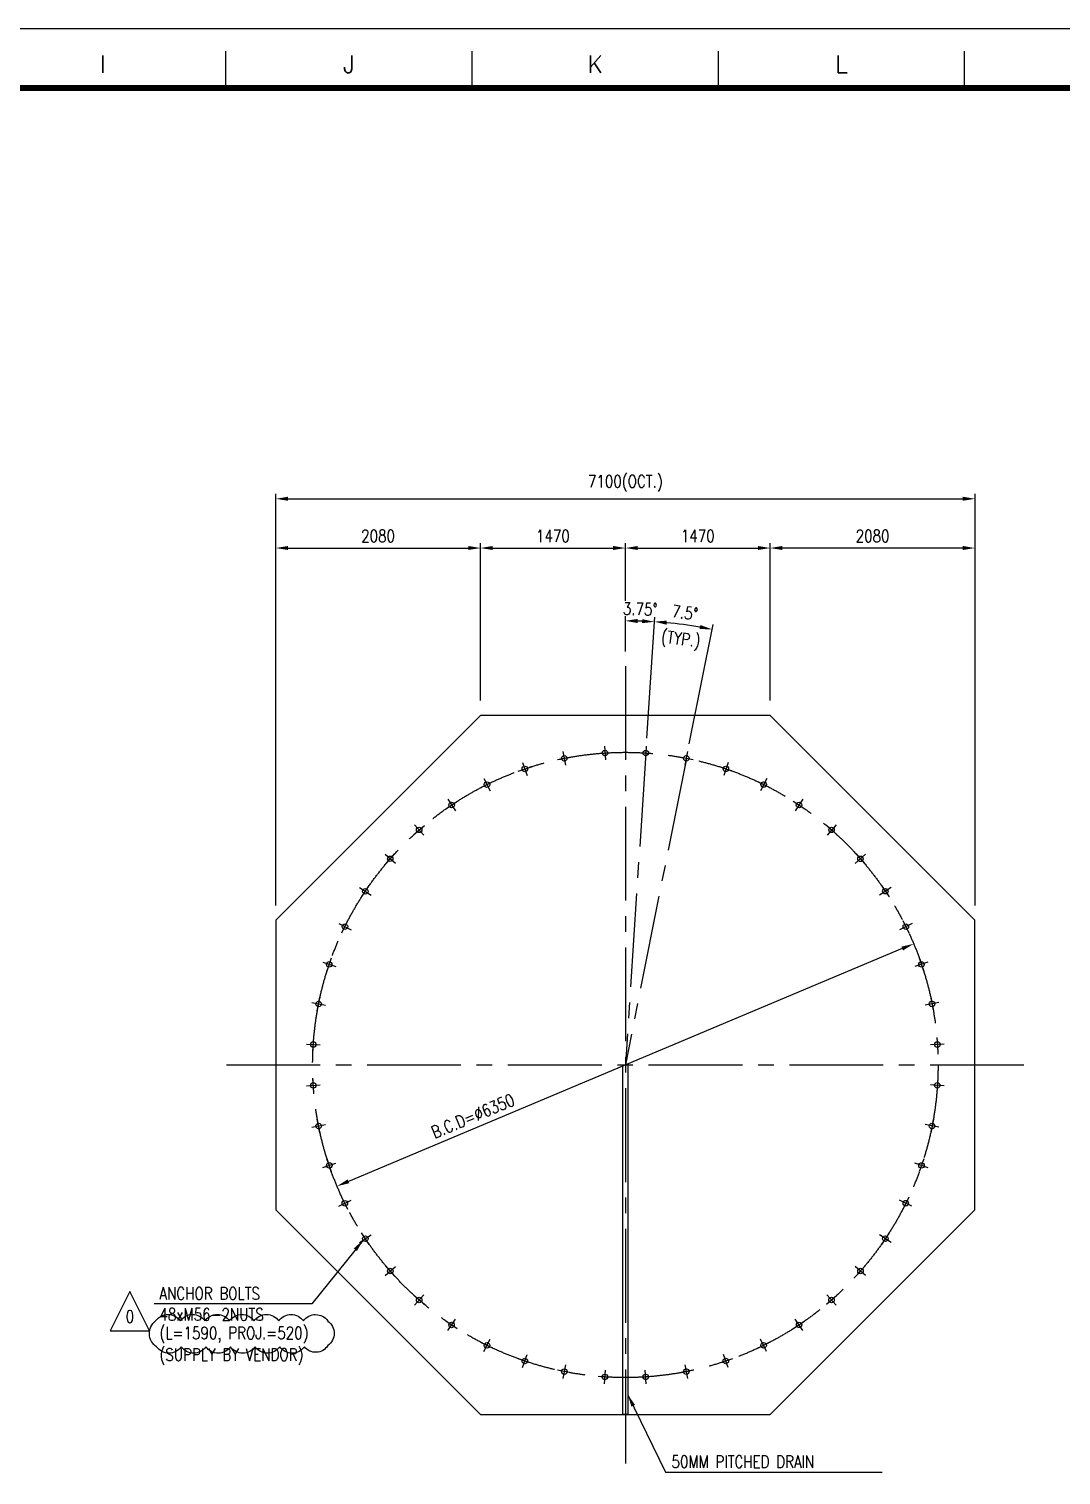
# Model space of a CAD drawing. Extents: x 56360 to 98410, y 15090 to 44790.
# Drawn here: x 77385 to 87865, y 30103 to 44790 of the extents above; entities that cross this region are included whole.
import ezdxf
from ezdxf.enums import TextEntityAlignment as Align
from ezdxf.lldxf.tags import DXFTag

# ---------------------------------------------------------------- set-up
doc = ezdxf.new("R2010")
doc.units = 0
doc.header["$LTSCALE"] = 50
doc.linetypes.add('CENTER2', pattern=[28.575, 19.05, -3.175, 3.175, -3.175])
doc.layers.get('Defpoints').update_dxf_attribs({"color": 4})
for name, color, linetype in [('BORDER', 7, 'Continuous'), ('Center', 1, 'CENTER2'), ('CLOUD', 3, 'Continuous'), ('Concrete', 2, 'Continuous'), ('Dim', 1, 'Continuous'), ('Symbol', 1, 'Continuous'), ('Text', 2, 'Continuous')]:
    doc.layers.add(name, color=color, linetype=linetype)
doc.styles.add('ROMANS', font='romans.shx', dxfattribs={"width": 0.8, "bigfont": 'ghs.shx'})
doc.styles.add('SIMPLEX', font='SIMPLEX8.SHX')
tags = doc.linetypes.add('CENT-2', pattern=[1.45, 1, -0.15, 0.15, -0.15]).pattern_tags.tags
tags[10:11] = [DXFTag(74, 4), DXFTag(75, 0), DXFTag(340, '0'), DXFTag(46, 1.0), DXFTag(50, 0.0), DXFTag(44, 0.0), DXFTag(45, 0.0)]
tags[8:9] = [DXFTag(74, 4), DXFTag(75, 0), DXFTag(340, '0'), DXFTag(46, 1.0), DXFTag(50, 0.0), DXFTag(44, 0.0), DXFTag(45, 0.0)]
tags[6:7] = [DXFTag(74, 4), DXFTag(75, 0), DXFTag(340, '0'), DXFTag(46, 1.0), DXFTag(50, 0.0), DXFTag(44, 0.0), DXFTag(45, 0.0)]
tags[4:5] = [DXFTag(74, 4), DXFTag(75, 0), DXFTag(340, '0'), DXFTag(46, 1.0), DXFTag(50, 0.0), DXFTag(44, 0.0), DXFTag(45, 0.0)]
doc.dimstyles.new('DIM_50', dxfattribs={"dimscale": 50, "dimtxt": 2.5, "dimasz": 2.5, "dimexe": 1, "dimexo": 3, "dimgap": 1.2, "dimtad": 1, "dimdec": 0, "dimdsep": 46, "dimtxsty": 'ROMANS', "dimcen": 0.09, "dimclrd": 1, "dimclre": 1, "dimclrt": 2, "dimadec": 0, "dimazin": 0, "dimtfac": 1, "dimtdec": 0, "dimtix": 1, "dimtmove": 2, "dimatfit": 3, "dimfxl": 1, "dimtolj": 1, "dimtzin": 0, "dimarcsym": 0})

# ---------------------------------------------------------------- blocks, each defined once
blk = doc.blocks.new('Border_230703')
at = {"layer": 'BORDER'}
for p, q in [((9210, 11640), (9210, 11790)), ((10210, 11640), (10210, 11790)), ((11210, 11640), (11210, 11790)), ((12210, 11640), (12210, 11790))]:
    blk.add_line(p, q, dxfattribs=at)
blk.add_lwpolyline([(0, 0), (16820, 0), (16820, 11880), (0, 11880)], close=True, dxfattribs=at)
at = {"layer": 'BORDER', "color": 30, "const_width": 25}
blk.add_lwpolyline([(16610, 240), (210, 240), (210, 11640), (16610, 11640)], close=True, dxfattribs=at)
at = {"layer": 'BORDER', "style": 'SIMPLEX'}
for s, p in [('I', (8710, 11736.6)), ('J', (9710, 11736.6)), ('K', (10710, 11736.6)), ('L', (11710, 11736.6))]:
    blk.add_text(s, height=70, dxfattribs=at).set_placement(p, align=Align.MIDDLE)
blk = doc.blocks.new('*D26')
at = {"layer": 'Defpoints', "color": 0, "transparency": 16777216}
for p in [(86991, 40018), (79891, 35739), (86991, 35739)]:
    blk.add_point(p, dxfattribs=at)
at = {"layer": 'Dim', "color": 1, "lineweight": -2, "transparency": 16777216}
for p, q in [((79891, 35889), (79891, 40068)), ((80016, 40018), (86866, 40018)), ((86991, 35889), (86991, 40068))]:
    blk.add_line(p, q, dxfattribs=at)
at = {"layer": 'Dim', "color": 1, "transparency": 16777216}
for points in [[(80016, 40039), (80016, 39998), (79891, 40018)], [(86866, 40039), (86866, 39998), (86991, 40018)]]:
    blk.add_solid(points, dxfattribs=at)
at = {"layer": 'Dim', "color": 2, "transparency": 16777216, "insert": (83441, 40174), "char_height": 125, "attachment_point": 5, "style": 'ROMANS'}
blk.add_mtext('\\A1;7100(OCT.)', dxfattribs=at)
blk = doc.blocks.new('*D27')
at = {"layer": 'Defpoints', "color": 0, "transparency": 16777216}
for p in [(81970, 39518), (81970, 37818), (79891, 35739)]:
    blk.add_point(p, dxfattribs=at)
at = {"layer": 'Dim', "color": 1, "lineweight": -2, "transparency": 16777216}
for p, q in [((79891, 35889), (79891, 39568)), ((80016, 39518), (81845, 39518)), ((81970, 37968), (81970, 39568))]:
    blk.add_line(p, q, dxfattribs=at)
at = {"layer": 'Dim', "color": 1, "transparency": 16777216}
for points in [[(80016, 39539), (80016, 39498), (79891, 39518)], [(81845, 39539), (81845, 39498), (81970, 39518)]]:
    blk.add_solid(points, dxfattribs=at)
at = {"layer": 'Dim', "color": 2, "transparency": 16777216, "insert": (80930, 39641), "char_height": 125, "attachment_point": 5, "style": 'ROMANS'}
blk.add_mtext('\\A1;2080', dxfattribs=at)
blk = doc.blocks.new('*D28')
at = {"layer": 'Defpoints', "color": 0, "transparency": 16777216}
for p in [(84911, 39518), (84911, 37818), (86991, 35739)]:
    blk.add_point(p, dxfattribs=at)
at = {"layer": 'Dim', "color": 1, "lineweight": -2, "transparency": 16777216}
for p, q in [((84911, 37968), (84911, 39568)), ((86866, 39518), (85036, 39518)), ((86991, 35889), (86991, 39568))]:
    blk.add_line(p, q, dxfattribs=at)
at = {"layer": 'Dim', "color": 1, "transparency": 16777216}
for points in [[(85036, 39539), (85036, 39498), (84911, 39518)], [(86866, 39539), (86866, 39498), (86991, 39518)]]:
    blk.add_solid(points, dxfattribs=at)
at = {"layer": 'Dim', "color": 2, "transparency": 16777216, "insert": (85951, 39641), "char_height": 125, "attachment_point": 5, "style": 'ROMANS'}
blk.add_mtext('\\A1;2080', dxfattribs=at)
blk = doc.blocks.new('*D29')
at = {"layer": 'Defpoints', "color": 0, "transparency": 16777216}
for p in [(83441, 39518), (83441, 38318), (81970, 37818)]:
    blk.add_point(p, dxfattribs=at)
at = {"layer": 'Dim', "color": 1, "lineweight": -2, "transparency": 16777216}
for p, q in [((81970, 37968), (81970, 39568)), ((82095, 39518), (83316, 39518)), ((83441, 38468), (83441, 39568))]:
    blk.add_line(p, q, dxfattribs=at)
at = {"layer": 'Dim', "color": 1, "transparency": 16777216}
for points in [[(82095, 39539), (82095, 39498), (81970, 39518)], [(83316, 39539), (83316, 39498), (83441, 39518)]]:
    blk.add_solid(points, dxfattribs=at)
at = {"layer": 'Dim', "color": 2, "transparency": 16777216, "insert": (82705, 39641), "char_height": 125, "attachment_point": 5, "style": 'ROMANS'}
blk.add_mtext('\\A1;1470', dxfattribs=at)
blk = doc.blocks.new('*D30')
at = {"layer": 'Defpoints', "color": 0, "transparency": 16777216}
for p in [(84911, 39518), (83441, 38318), (84911, 37818)]:
    blk.add_point(p, dxfattribs=at)
at = {"layer": 'Dim', "color": 1, "lineweight": -2, "transparency": 16777216}
for p, q in [((83441, 38468), (83441, 39568)), ((83566, 39518), (84786, 39518)), ((84911, 37968), (84911, 39568))]:
    blk.add_line(p, q, dxfattribs=at)
at = {"layer": 'Dim', "color": 1, "transparency": 16777216}
for points in [[(83566, 39539), (83566, 39498), (83441, 39518)], [(84786, 39539), (84786, 39498), (84911, 39518)]]:
    blk.add_solid(points, dxfattribs=at)
at = {"layer": 'Dim', "color": 2, "transparency": 16777216, "insert": (84176, 39641), "char_height": 125, "attachment_point": 5, "style": 'ROMANS'}
blk.add_mtext('\\A1;1470', dxfattribs=at)
blk = doc.blocks.new('*D43')
at = {"color": 1, "lineweight": -2, "transparency": 16777216}
blk.add_line((86252, 35450), (80629, 33086), dxfattribs=at)
at = {"color": 1, "transparency": 16777216}
for points in [[(86244, 35469), (86260, 35431), (86368, 35499)], [(80621, 33106), (80637, 33067), (80514, 33038)]]:
    blk.add_solid(points, dxfattribs=at)
at = {"layer": 'Defpoints', "color": 0, "transparency": 16777216}
for p in [(86368, 35499), (80514, 33038)]:
    blk.add_point(p, dxfattribs=at)
at = {"color": 2, "transparency": 16777216, "insert": (81893, 33750), "char_height": 125, "attachment_point": 5, "rotation": 22.8, "style": 'ROMANS'}
blk.add_mtext('\\A1;B.C.D=∅6350', dxfattribs=at)
blk = doc.blocks.new('*D44')
at = {"layer": 'Defpoints', "color": 0, "transparency": 16777216}
for p in [(84127, 38727), (83648, 37437), (84060, 37382), (83441, 34268), (83441, 34268)]:
    blk.add_point(p, dxfattribs=at)
at = {"layer": 'Dim', "color": 1, "lineweight": -2, "transparency": 16777216}
for p, q in [((83658, 37586), (83739, 38820)), ((84089, 37529), (84331, 38742))]:
    blk.add_line(p, q, dxfattribs=at)
blk.add_arc((83441, 34268), 4511, 80.3376, 84.6624, dxfattribs=at)
at = {"layer": 'Dim', "color": 1, "transparency": 16777216}
for points in [[(83859, 38739), (83862, 38781), (83736, 38770)], [(84202, 38736), (84194, 38695), (84321, 38693)]]:
    blk.add_solid(points, dxfattribs=at)
at = {"layer": 'Dim', "color": 2, "transparency": 16777216, "insert": (84046, 38862), "char_height": 125, "attachment_point": 5, "rotation": 352.5, "style": 'ROMANS'}
blk.add_mtext('\\A1;7.5°', dxfattribs=at)
blk = doc.blocks.new('Bolt_M56_P')
at = {"layer": 'Symbol', "linetype": 'CENT-2'}
for p, q in [((70, 0), (-70, 0)), ((0, -70), (0, 70))]:
    blk.add_line(p, q, dxfattribs=at)
at = {"layer": 'Symbol', "color": 2}
blk.add_circle((0, 0), 28, dxfattribs=at)
blk = doc.blocks.new('*U14')
at = {"rotation": 179.9999999915505}
blk.add_blockref('Bolt_M56_P', (0, 0), dxfattribs=at)
blk = doc.blocks.new('*U15')
at = {"color": 0, "linetype": 'ByBlock', "lineweight": -2}
for p, rotation in [((10986, 20349), 7.500000000000014), ((11814, 20349), 352.5000000000001), ((10578, 20268), 15), ((12222, 20268), 345.0000000000001), ((10185, 20134), 22.5), ((12615, 20134), 337.4999999999999), ((9812, 19950), 29.99999999999998), ((12987, 19950), 329.9999999999999), ((9467, 19720), 37.49999999999999), ((13333, 19720), 322.4999999999999), ((9155, 19446), 45.00000000000001), ((13645, 19446), 314.9999999999999), ((8881, 19134), 52.49999999999999), ((13919, 19134), 307.4999999999999), ((8650, 18788), 59.99999999999999), ((14150, 18788), 299.9999999999999), ((8467, 18416), 67.5), ((14333, 18416), 292.4999999999999), ((8333, 18023), 74.99999999999999), ((14467, 18023), 285), ((8252, 17615), 82.49999999999999), ((14548, 17615), 277.5), ((8225, 17201), 90), ((14575, 17201), 270), ((8252, 16786), 97.5), ((14548, 16786), 262.4999999999999), ((8333, 16379), 105), ((14467, 16379), 255), ((8467, 15986), 112.5), ((14333, 15986), 247.5), ((8650, 15613), 120), ((14150, 15613), 240), ((8881, 15268), 127.5), ((13919, 15268), 232.5), ((9155, 14956), 135), ((13645, 14956), 225), ((9467, 14682), 142.5), ((13333, 14682), 217.5), ((9812, 14451), 150), ((12987, 14451), 210), ((10185, 14267), 157.5), ((12615, 14267), 202.4999999999999), ((10578, 14134), 165), ((10986, 14053), 172.5000000000001), ((11814, 14053), 187.5), ((12222, 14134), 194.9999999999999), ((11400, 14026), 180)]:
    blk.add_blockref('*U14', p, dxfattribs=dict(at, rotation=rotation))
blk.add_blockref('*U14', (11400, 20376), dxfattribs=at)
blk = doc.blocks.new('*D45')
at = {"layer": 'Defpoints', "color": 0, "transparency": 16777216}
for p in [(83441, 38318), (83648, 37437), (83441, 34268), (83441, 30218)]:
    blk.add_point(p, dxfattribs=at)
at = {"layer": 'Dim', "color": 1, "lineweight": -2, "transparency": 16777216}
for p, q in [((83441, 38468), (83441, 38829)), ((83658, 37586), (83739, 38819))]:
    blk.add_line(p, q, dxfattribs=at)
blk.add_arc((83441, 34268), 4510, 87.838, 88.412, dxfattribs=at)
at = {"layer": 'Dim', "color": 1, "transparency": 16777216}
for points in [[(83565, 38756), (83566, 38798), (83441, 38779)], [(83612, 38796), (83610, 38755), (83736, 38769)]]:
    blk.add_solid(points, dxfattribs=at)
at = {"layer": 'Dim', "color": 2, "transparency": 16777216, "insert": (83592, 38899), "char_height": 125, "attachment_point": 5, "rotation": 358.125, "style": 'ROMANS', "bg_fill": 3, "box_fill_scale": 1.1, "bg_fill_color": 256, "bg_fill_true_color": 13158600, "bg_fill_transparency": 0}
blk.add_mtext('\\A1;3.75°', dxfattribs=at)
at = {"layer": 'Defpoints', "color": 0, "transparency": 16777216}
blk.add_point((83637, 38774), dxfattribs=at)
blk = doc.blocks.new('A$C35D76042')
at = {"layer": 'CLOUD'}
blk.add_lwpolyline([(0, 0), (-200, -400), (200, -400), (0, 0)], dxfattribs=at)
at = {"layer": 'CLOUD', "style": 'ROMANS', "width": 0.8}
blk.add_text('0', height=125, dxfattribs=at).set_placement((0, -316), align=Align.CENTER)

msp = doc.modelspace()

# ---------------------------------------------------------------- linework, layer by layer
at = {"layer": 'Center'}
for points in [[(83440.7, 38318.4), (83440.7, 30218.4)], [(83648.4, 37436.6), (83440.7, 34268.4)], [(84060.1, 37382.3), (83440.7, 34268.4)], [(79390.7, 34268.4), (87490.7, 34268.4)]]:
    msp.add_lwpolyline(points, dxfattribs=at)
msp.add_circle((83440.7, 34268.4), 3175, dxfattribs=at)
at = {"layer": 'CLOUD'}
msp.add_lwpolyline([(78671.6, 31669.8, -0.5205671), (78921.6, 31669.8, -0.5205671), (79171.6, 31669.8, -0.5205671), (79421.6, 31669.8, -0.5205671), (79671.6, 31669.8, -0.5205671), (79921.6, 31669.8, -0.5205671), (80171.6, 31669.8, -0.5205671), (80419.7, 31667.9, -0.5205671), (80419.7, 31417.9, -0.5205671), (80181.7, 31405.9, -0.5205671), (79931.7, 31405.9, -0.5205671), (79681.7, 31405.9, -0.5205671), (79431.7, 31405.9, -0.5205671), (79181.7, 31405.9, -0.5205671), (78931.7, 31405.9, -0.5205671), (78681.7, 31405.9, -0.5205671)], format="xyb", close=True, dxfattribs=at)
at = {"layer": 'Concrete'}
for points in [[(81970.3, 37818.4), (79890.7, 35738.8), (79890.7, 32797.9), (81970.3, 30718.4), (84911.2, 30718.4), (86990.7, 32797.9), (86990.7, 35738.8), (84911.2, 37818.4)], [(83415.7, 34268.4), (83465.7, 34268.4), (83465.7, 30718.4), (83415.7, 30718.4)]]:
    msp.add_lwpolyline(points, close=True, dxfattribs=at)

# ---------------------------------------------------------------- block references
at = {"xscale": 2.5, "yscale": 2.5, "zscale": 2.5}
msp.add_blockref('Border_230703', (56360, 15090), dxfattribs=at)
at = {"rotation": 356.25}
msp.add_blockref('*U15', (70940.1, 17850), dxfattribs=at)
at = {"layer": 'CLOUD'}
msp.add_blockref('A$C35D76042', (78409.9, 31967), dxfattribs=at)

# ---------------------------------------------------------------- texts
at = {"layer": 'Text', "style": 'ROMANS', "width": 0.8}
msp.add_text('(TYP.)', height=125, rotation=352.5, dxfattribs=at).set_placement((84003.7, 38597.7, -41.3), align=Align.MIDDLE_CENTER)
msp.add_text('ANCHOR BOLTS', height=125, dxfattribs=at).set_placement((78710.6, 31947.7), align=Align.MIDDLE_LEFT)
for s, p in [('48xM56-2NUTS', (78710.6, 31734.6)), ('(L=1590, PROJ.=520)', (78710.6, 31547)), ('(SUPPLY BY VENDOR)', (78710.6, 31326.9))]:
    msp.add_text(s, height=125, rotation=0, dxfattribs=at).set_placement(p, align=Align.MIDDLE_LEFT)
msp.add_text('50MM PITCHED DRAIN', height=125, dxfattribs=at).set_placement((83909.8, 30176.2, -41.3))

# ---------------------------------------------------------------- dimensions: what is measured, and where the dimension line sits
dim = msp.add_diameter_dim_2p(p1=(86367.6, 35498.7), p2=(80513.8, 33038), text='B.C.D=<>', dimstyle='DIM_50', override={"dimtad": 3, "dimarcsym": 1})
dim.commit()
dim.dimension.update_dxf_attribs({"geometry": '*D43', "text_midpoint": (81892.5, 33750.4), "dimtype": 163})
at = {"layer": 'Dim'}
dim = msp.add_linear_dim(base=(86990.7, 40018.4), p1=(79890.7, 35738.8), p2=(86990.7, 35738.8), text='<>(OCT.)', dimstyle='DIM_50', dxfattribs=at)
dim.commit()
dim.dimension.update_dxf_attribs({"geometry": '*D26', "text_midpoint": (83440.7, 40173.6)})
dim = msp.add_linear_dim(base=(81970.3, 39518.4), p1=(79890.7, 35738.8), p2=(81970.3, 37818.4), dimstyle='DIM_50', dxfattribs=at)
dim.commit()
dim.dimension.update_dxf_attribs({"geometry": '*D27', "text_midpoint": (80930.5, 39640.9)})
dim = msp.add_linear_dim(base=(83440.7, 39518.4), p1=(81970.3, 37818.4), p2=(83440.7, 38318.4), angle=0, dimstyle='DIM_50', override={"dimdec": 0}, dxfattribs=at)
dim.commit()
dim.dimension.update_dxf_attribs({"geometry": '*D29', "text_midpoint": (82705.5, 39640.9)})
for p1, angle, picture, middle in [((83440.7085, 38318.3554), 0, '*D30', (84175.9376, 39640.8554)), ((86990.7085, 35738.8135), 180, '*D28', (85950.9376, 39640.8554))]:
    dim = msp.add_linear_dim(base=(84911.1666, 39518.3554), p1=p1, p2=(84911.1666, 37818.3554), angle=angle, dimstyle='DIM_50', dxfattribs=at)
    dim.commit()
    dim.dimension.update_dxf_attribs({"geometry": picture, "text_midpoint": middle})
dim = msp.add_angular_dim_2l(base=(84127, 38727.1), line1=((84060.1, 37382.3), (83440.7, 34268.4)), line2=((83648.4, 37436.6), (83440.7, 34268.4)), dimstyle='DIM_50', override={"dimadec": 1}, dxfattribs=at)
dim.commit()
dim.dimension.update_dxf_attribs({"geometry": '*D44', "text_midpoint": (84045.5, 38862.5)})

# ---------------------------------------------------------------- leaders
at = {"layer": 'Dim', "color": 1}
for points in [[(80777.5, 32488.9), (80256.2, 31841.2), (78656.9, 31841.2)], [(83465.7, 30919.9), (83849.2, 30132.2), (86049.7, 30132.2)]]:
    msp.add_leader(points, dimstyle='DIM_50', dxfattribs=at)

# ---------------------------------------------------------------- next in the draw order: dimensions: what is measured, and where the dimension line sits
at = {"layer": 'Dim'}
dim = msp.add_angular_dim_2l(base=(83637.4, 38774.4), line1=((83648.4, 37436.6), (83440.7, 34268.4)), line2=((83440.7, 38318.4), (83440.7, 30218.4)), dimstyle='DIM_50', override={"dimadec": 2, "dimtfill": 1}, dxfattribs=at)
dim.commit()
dim.dimension.update_dxf_attribs({"geometry": '*D45', "text_midpoint": (83592.3, 38898.7)})

doc.saveas('drawing.dxf')
